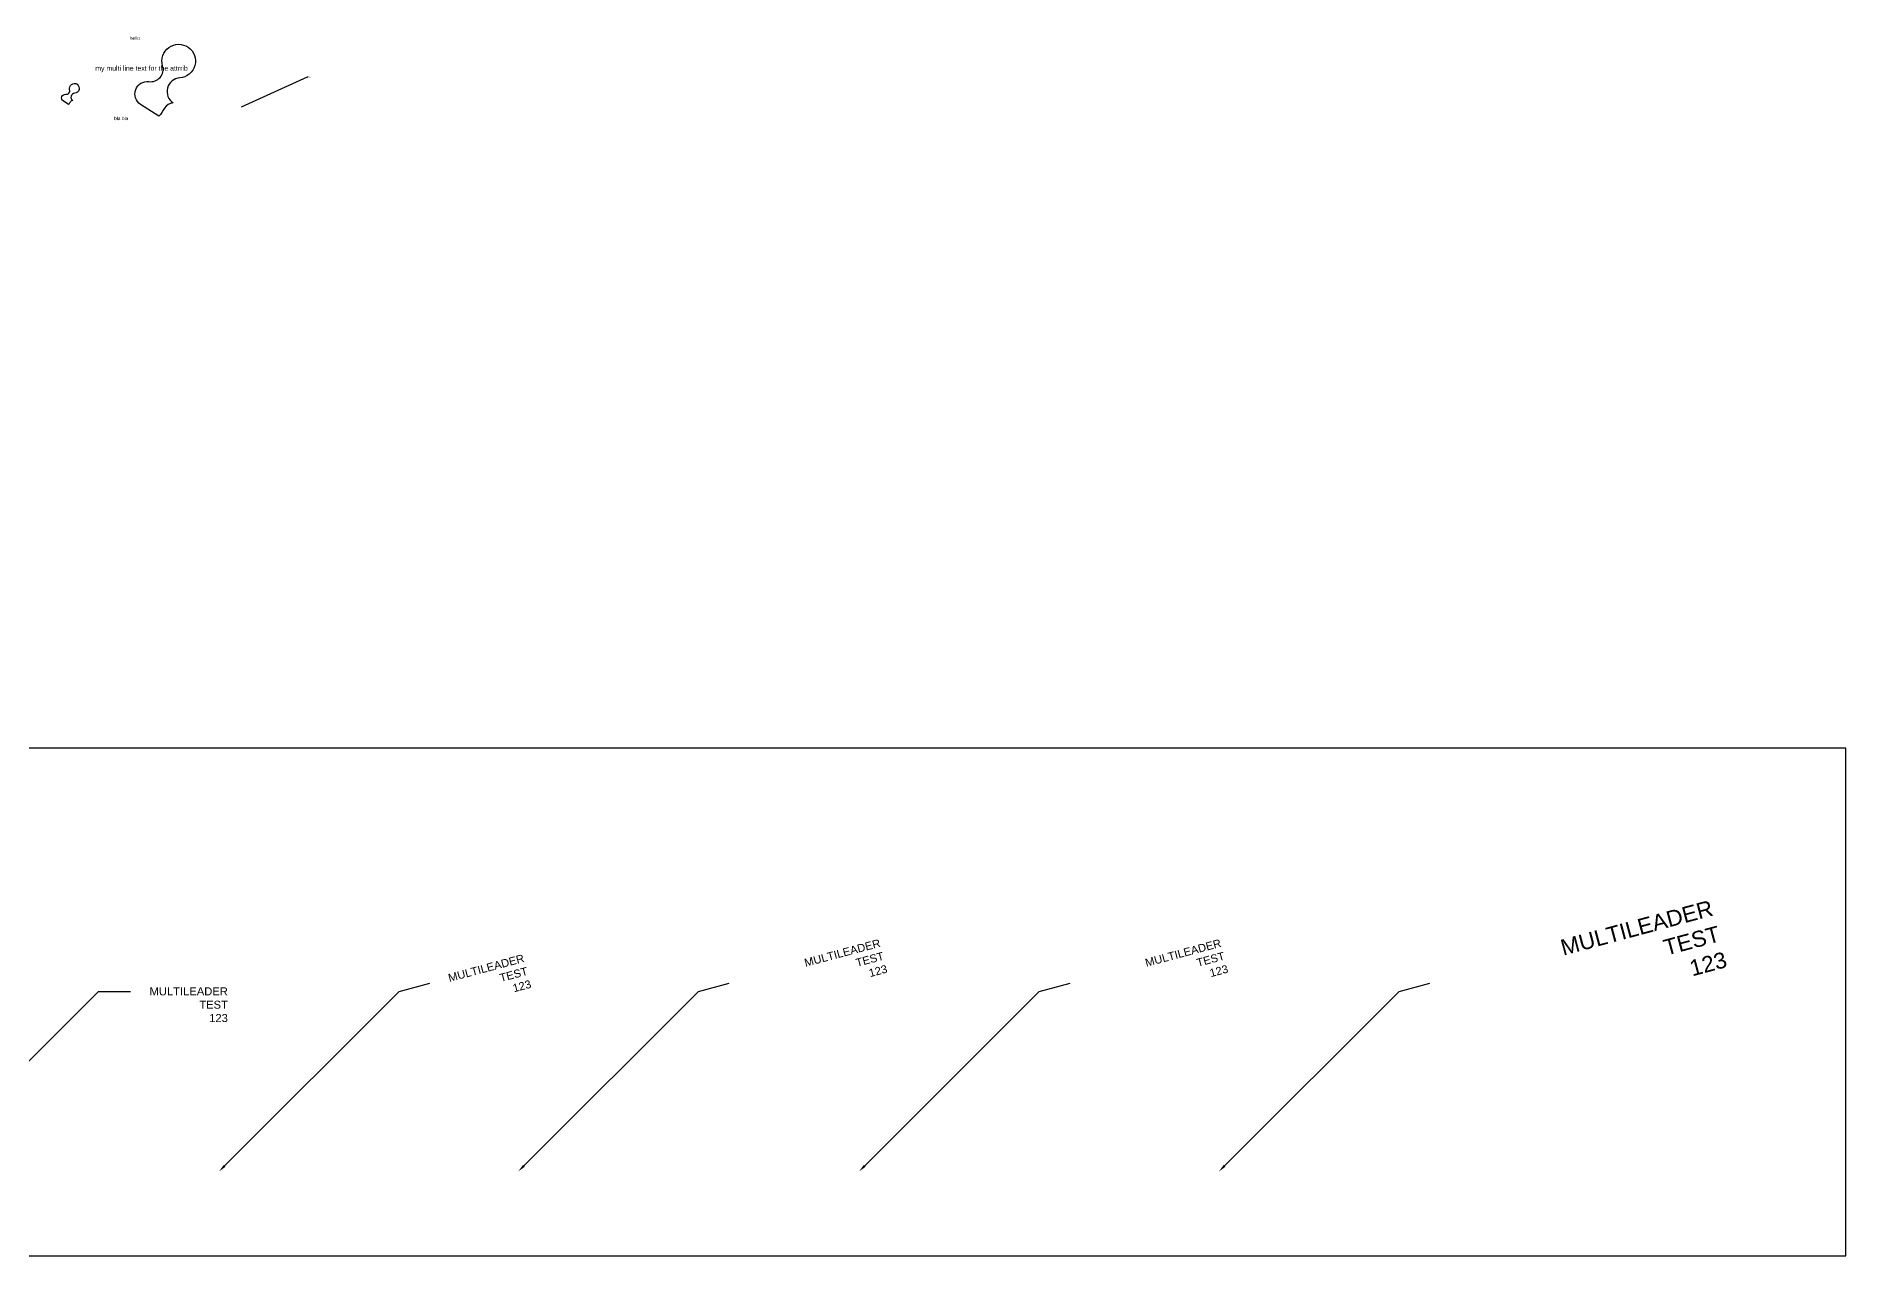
# Model space of a CAD drawing. Header units: inches. Extents: x 0 to 1852, y -566 to 111.
# Drawn here: x 948 to 1852, y -566 to 44 of the extents above; entities that cross this region are included whole.
import ezdxf
from ezdxf import colors
from ezdxf.entities.mleader import LeaderData, LeaderLine
from ezdxf.enums import TextEntityAlignment as Align
from ezdxf.math import Vec2, Vec3

# ---------------------------------------------------------------- set-up
doc = ezdxf.new("R2018")
doc.units = ezdxf.units.IN
doc.header["$MEASUREMENT"] = 0
doc.styles.get("Standard").update_dxf_attribs({"font": 'arial.ttf'})

# ---------------------------------------------------------------- blocks, each defined once
blk = doc.blocks.new('my_block_v2')
blk.add_lwpolyline([(962.4, 0.36), (960.21, 1.79, -0.799559), (961.21, 4.5, 0.543862), (962.83, 6.38, -2.844377), (964.89, 4.95, 0.718751), (964.1, 1.95, 0.273794), (963.06, 1.33, -0.047611)], format="xyb", close=True)
at = {"flags": 8}
blk.add_attdef('PRESET_ATT', text='', height=0.411, dxfattribs=at).set_placement((958.93, 9.9), align=Align.TOP_LEFT)
at = {"lineweight": 30, "flags": 104}
blk.add_attdef('MULTI_LINE_ATT', text='', height=0.411, dxfattribs=at).set_placement((954.81, 6.39), align=Align.TOP_LEFT)
for tag, p, flags in [('CONSTANT_ATT', (954.6, 2.35), 2), ('VERIFY_ATT', (957.05, -0.09), 4)]:
    blk.add_attdef(tag, p, '', height=0.411, dxfattribs=dict(flags=flags))

msp = doc.modelspace()

# ---------------------------------------------------------------- linework, layer by layer
msp.add_lwpolyline([(52.6915, -312.36161), (52.6915, -566.16858), (1852.18563, -566.16858), (1852.18563, -312.36161)], close=True)

# ---------------------------------------------------------------- block references
ref = msp.add_blockref('my_block_v2', (-3024.44382, 1.95095), dxfattribs=dict(xscale=4.191133180547078, yscale=4.191133180547078, zscale=4.191133180547078))
lines = msp.add_mtext('my multi line text for the attrrib', dxfattribs={"insert": (977.28148, 28.75081), "char_height": 2.5, "attachment_point": 1})
ref.add_attrib('MULTI_LINE_ATT', '', (977.28148, 28.75081), dxfattribs={"flags": 104}).embed_mtext(lines)
ref.add_attrib('PRESET_ATT', 'hello', dxfattribs={"height": 1.720654}).set_placement((994.55829, 43.43014), align=Align.TOP_LEFT)
ref.add_attrib('VERIFY_ATT', 'bla bla', (986.68825, 1.55447), dxfattribs={"height": 1.720654})
at = {"xscale": 1.217889264582384, "yscale": 1.217889264582384, "zscale": 1.217889264582384}
msp.add_blockref('my_block_v2', (-208.14953, 8.99012), dxfattribs=at)

# ---------------------------------------------------------------- leaders
ml = msp.add_multileader_mtext('Standard')
ml.set_content('MLeader text, hello!', color=256)
ml.set_leader_properties()
ml.build(insert=Vec2(0, 0))
ml.multileader.update_dxf_attribs({"dogleg_length": 0.36, "arrow_head_size": 0.18})
ctx = ml.context
ctx.base_point, ctx.char_height, ctx.arrow_head_size, ctx.landing_gap_size, ctx.plane_origin = Vec3(1083.68105, 23.23924), 0.18, 0.18, 0.09, Vec3(1050.24156, 8.17555)
notes = []
notes.append((ctx, [(0, (1, 1, 0), (1083.32105, 23.23924), (1, 0), 0.36, [(0, [(1050.24156, 8.17555)], 0, [])])]))
ctx.mtext.insert, ctx.mtext.width, ctx.mtext.flow_direction = Vec3(1083.77105, 23.34705), 1.4471214, 5
ml = msp.add_multileader_mtext('Standard')
ml.set_content('MULTILEADER\\PTEST\\P123', color=256)
ml.set_leader_properties()
ml.build(insert=Vec2(0, 0))
ml.multileader.update_dxf_attribs({"has_text_frame": 1, "dogleg_length": 16})
ctx = ml.context
ctx.base_point, ctx.char_height, ctx.landing_gap_size, ctx.plane_origin, ctx.plane_x_axis, ctx.plane_y_axis = Vec3(1644.33594, -429.865), 8, 10, Vec3(1538.88112, -524.0061), Vec3(0.965925826, 0.258819045), Vec3(-0.258819045, 0.965925826)
ctx.text_align_type = 2
notes.append((ctx, [(0, (1, 1, 0), (1628.88112, -434.0061), (0.965925826, 0.258819045), 16, [(0, [(1538.88112, -524.0061)], 0, [])])]))
ctx.mtext.insert, ctx.mtext.text_direction, ctx.mtext.rotation, ctx.mtext.width, ctx.mtext.alignment, ctx.mtext.flow_direction = Vec3(1784.44531, -388.1817), Vec3(0.965925826, 0.258819045), 0.261799388, 20, 3, 3
ml = msp.add_multileader_mtext('Standard')
ml.set_content('MULTILEADER\\PTEST\\P123', color=256)
ml.set_leader_properties()
ml.build(insert=Vec2(0, 0))
ml.multileader.update_dxf_attribs({"has_text_frame": 1, "dogleg_length": 16})
ctx = ml.context
ctx.base_point, ctx.landing_gap_size, ctx.plane_origin, ctx.plane_x_axis, ctx.plane_y_axis = Vec3(1144.56517, -429.865), 10, Vec3(1039.11035, -524.0061), Vec3(0.965925826, 0.258819045), Vec3(-0.258819045, 0.965925826)
ctx.text_align_type = 2
notes.append((ctx, [(0, (1, 1, 0), (1129.11035, -434.0061), (0.965925826, 0.258819045), 16, [(0, [(1039.11035, -524.0061)], 0, [])])]))
ctx.mtext.insert, ctx.mtext.text_direction, ctx.mtext.rotation, ctx.mtext.alignment, ctx.mtext.flow_direction = Vec3(1191.01951, -415.31032), Vec3(0.965925826, 0.258819045), 0.261799388, 3, 5
ml = msp.add_multileader_mtext('Standard')
ml.set_content('MULTILEADER\\PTEST\\P123', color=256)
ml.set_leader_properties()
ml.build(insert=Vec2(0, 0))
ml.multileader.update_dxf_attribs({"has_text_frame": 1, "dogleg_length": 16})
ctx = ml.context
ctx.base_point, ctx.landing_gap_size, ctx.plane_origin, ctx.plane_x_axis, ctx.plane_y_axis = Vec3(1294.14358, -429.865), 10, Vec3(1188.68877, -524.0061), Vec3(0.965925826, 0.258819045), Vec3(-0.258819045, 0.965925826)
ctx.text_align_type = 2
notes.append((ctx, [(0, (1, 1, 0), (1278.68877, -434.0061), (0.965925826, 0.258819045), 16, [(0, [(1188.68877, -524.0061)], 0, [])])]))
ctx.mtext.insert, ctx.mtext.text_direction, ctx.mtext.rotation, ctx.mtext.alignment, ctx.mtext.flow_direction = Vec3(1369.0279, -407.72926), Vec3(0.965925826, 0.258819045), 0.261799388, 3, 3
ml = msp.add_multileader_mtext('Standard')
ml.set_content('MULTILEADER\\PTEST\\P123', color=256)
ml.set_leader_properties()
ml.build(insert=Vec2(0, 0))
ml.multileader.update_dxf_attribs({"has_text_frame": 1, "dogleg_length": 16})
ctx = ml.context
ctx.base_point, ctx.landing_gap_size, ctx.plane_origin, ctx.plane_x_axis, ctx.plane_y_axis = Vec3(1464.4673, -429.865), 10, Vec3(1359.01249, -524.0061), Vec3(0.965925826, 0.258819045), Vec3(-0.258819045, 0.965925826)
ctx.text_align_type = 2
notes.append((ctx, [(0, (1, 1, 0), (1449.01249, -434.0061), (0.965925826, 0.258819045), 16, [(0, [(1359.01249, -524.0061)], 0, [])])]))
ctx.mtext.insert, ctx.mtext.text_direction, ctx.mtext.rotation, ctx.mtext.width, ctx.mtext.alignment, ctx.mtext.flow_direction = Vec3(1539.35162, -407.72926), Vec3(0.965925826, 0.258819045), 0.261799388, 20, 3, 3
ml = msp.add_multileader_mtext('Standard')
ml.set_content('MULTILEADER\\PTEST\\P123', color=256)
ml.set_leader_properties()
ml.build(insert=Vec2(0, 0))
ml.multileader.update_dxf_attribs({"has_text_frame": 1, "dogleg_length": 16})
ctx = ml.context
ctx.base_point, ctx.landing_gap_size, ctx.plane_origin = Vec3(994.89813, -434.0061), 10, Vec3(888.89813, -524.0061)
ctx.text_align_type = 2
notes.append((ctx, [(0, (1, 1, 0), (978.89813, -434.0061), (1, 0), 16, [(0, [(888.89813, -524.0061)], 0, [])])]))
ctx.mtext.insert, ctx.mtext.alignment, ctx.mtext.flow_direction = Vec3(1043.5366, -431.97063), 3, 5
for ctx, leaders in notes:
    for number, flags, end, landing, length, lines in leaders:
        leader = LeaderData()
        leader.index, (leader.has_last_leader_line, leader.has_dogleg_vector, leader.attachment_direction) = number, flags
        leader.last_leader_point, leader.dogleg_vector, leader.dogleg_length = Vec3(end), Vec3(landing), length
        for number, points, colour, breaks in lines:
            line = LeaderLine()
            line.index, line.vertices, line.color, line.breaks = number, Vec3.list(points), colors.encode_raw_color(colour), breaks
            leader.lines.append(line)
        ctx.leaders.append(leader)

doc.saveas('drawing.dxf')
